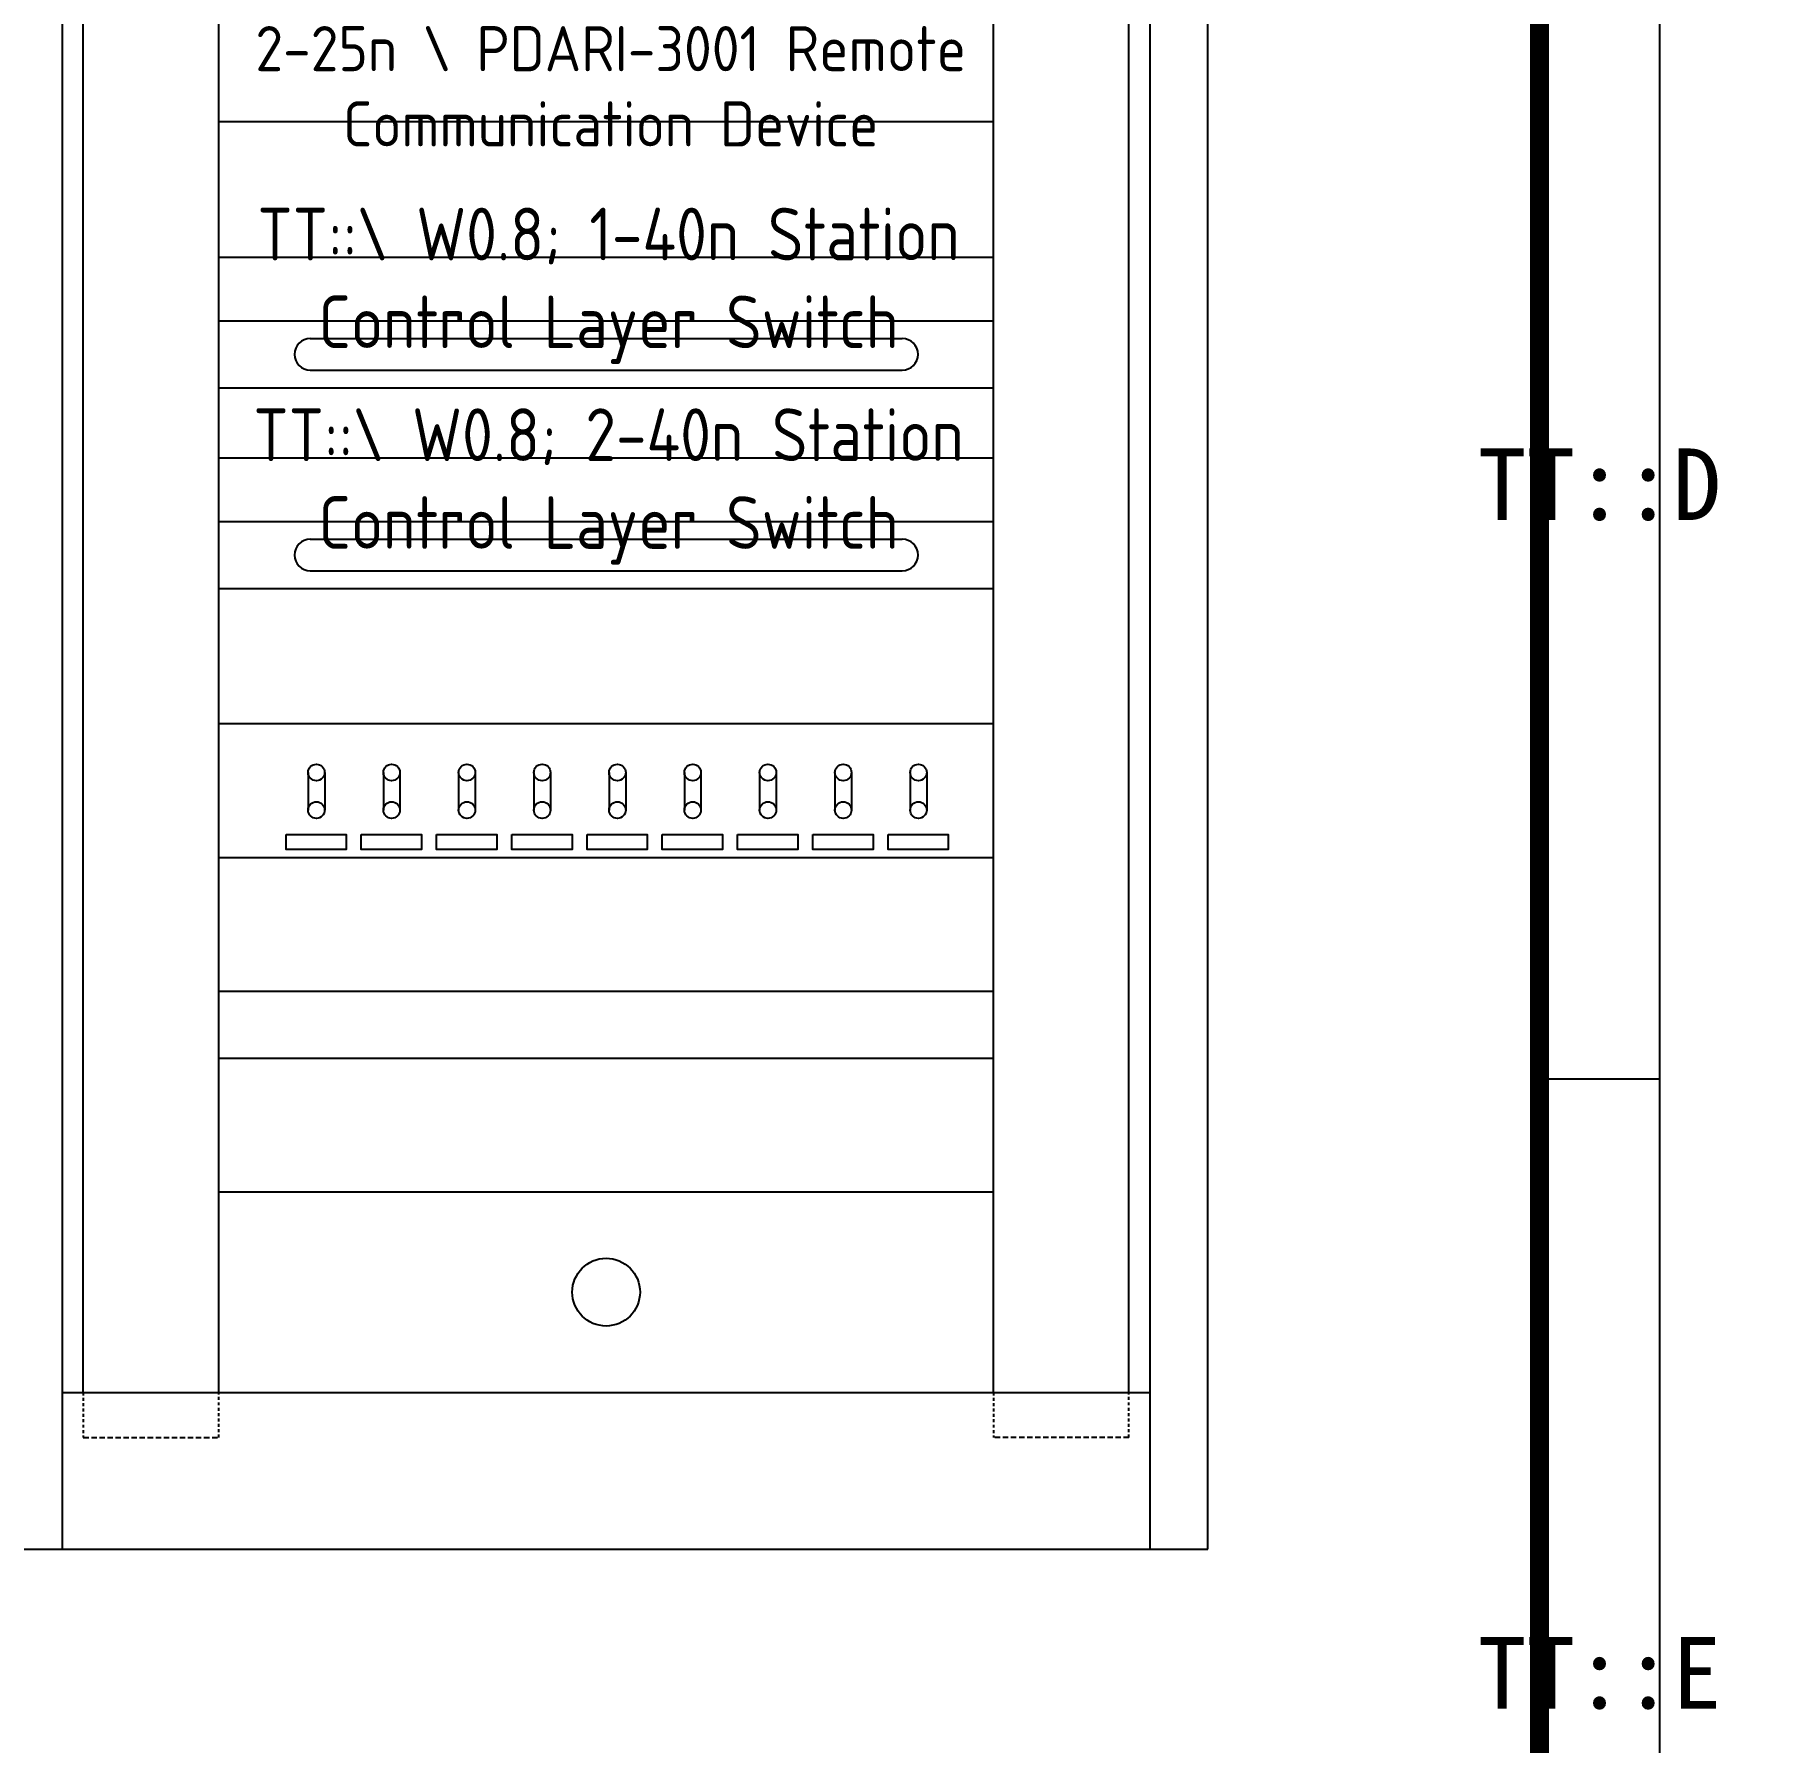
# Model space of a CAD drawing. Header units: millimetres. Extents: x 21 to 525, y 64 to 363.
# Drawn here: x 444.4 to 517, y 135.8 to 207.4 of the extents above; entities that cross this region are included whole.
import ezdxf
from ezdxf import colors
from ezdxf.entities.mleader import LeaderData, LeaderLine
from ezdxf.enums import TextEntityAlignment as Align
from ezdxf.math import Vec2, Vec3

# ---------------------------------------------------------------- set-up
doc = ezdxf.new("R2010")
doc.units = ezdxf.units.MM
doc.linetypes.add('HIDDEN2', pattern=[0.1875, 0.125, -0.0625])
doc.layers.add('可编辑文字', color=7, linetype='Continuous')
doc.layers.add('图框', color=3, linetype='Continuous')
doc.styles.get("Standard").update_dxf_attribs({"font": 'SimSun.ttf'})
doc.styles.add('WD_IEC', font='isocp2.shx', dxfattribs={"bigfont": 'gbcbig.shx'})
doc.styles.add('工程字', font='gbenor.shx', dxfattribs={"bigfont": 'gbcbig.shx'})

# ---------------------------------------------------------------- blocks, each defined once
blk = doc.blocks.new('*U41')
at = {"layer": '图框'}
blk.add_line((438.18, 99.75), (433.143, 99.75), dxfattribs=at)
blk.add_lwpolyline([(15, 299.249), (438.18, 299.249), (438.18, 0), (15, 0), (15, 299.249)], dxfattribs=at)
at = {"layer": '图框', "const_width": 0.806}
blk.add_lwpolyline([(40.189, 5.038), (433.143, 5.038), (433.143, 294.211), (40.189, 294.211), (40.189, 5.038)], dxfattribs=at)
at = {"layer": '图框'}
for s, p in [('TT::D', (435.661, 124.687)), ('TT::E', (435.661, 74.812))]:
    blk.add_text(s, height=3, dxfattribs=at).set_placement(p, align=Align.MIDDLE)

msp = doc.modelspace()

# ---------------------------------------------------------------- linework, layer by layer
for p, q in [((493.651, 143.879), (493.651, 286.418)), ((445.583, 282.629), (445.583, 143.879)), ((491.222, 143.879), (491.222, 282.629)), ((446.467, 150.458), (446.467, 276.772)), ((452.15, 150.458), (452.15, 276.772)), ((484.655, 162.605), (484.655, 276.772)), ((484.655, 150.458), (484.655, 276.772)), ((490.338, 162.605), (490.338, 276.772)), ((490.338, 150.458), (490.338, 276.772)), ((452.15, 178.528), (484.655, 178.528)), ((452.157, 178.528), (484.661, 178.528)), ((455.899, 176.476), (455.899, 174.897)), ((456.594, 176.476), (456.594, 174.897)), ((459.057, 176.476), (459.057, 174.897)), ((459.751, 176.476), (459.751, 174.897)), ((462.214, 176.476), (462.214, 174.897)), ((462.909, 176.476), (462.909, 174.897)), ((465.372, 176.476), (465.372, 174.897)), ((466.066, 176.476), (466.066, 174.897)), ((468.529, 176.476), (468.529, 174.897)), ((469.224, 176.476), (469.224, 174.897)), ((471.686, 176.476), (471.686, 174.897)), ((472.381, 176.476), (472.381, 174.897)), ((474.844, 176.476), (474.844, 174.897)), ((475.538, 176.476), (475.538, 174.897)), ((478.001, 176.476), (478.001, 174.897)), ((478.696, 176.476), (478.696, 174.897)), ((481.159, 176.476), (481.159, 174.897)), ((481.853, 176.476), (481.853, 174.897)), ((452.15, 158.879), (484.655, 158.879)), ((445.583, 150.458), (491.222, 150.458)), ((443.104, 143.879), (493.651, 143.879))]:
    msp.add_line(p, q)
at = {"linetype": 'ByBlock'}
for p, q in [((452.15, 203.791), (484.655, 203.791)), ((452.15, 198.096), (484.655, 198.096)), ((452.15, 195.422), (484.655, 195.422)), ((455.99, 194.683), (480.823, 194.683)), ((455.99, 193.354), (480.823, 193.354)), ((452.15, 192.615), (484.655, 192.615)), ((452.15, 189.675), (484.655, 189.675)), ((452.15, 187.001), (484.655, 187.001)), ((455.99, 186.262), (480.823, 186.262)), ((455.99, 184.933), (480.823, 184.933)), ((452.15, 184.194), (484.655, 184.194)), ((452.15, 172.914), (484.655, 172.914)), ((452.15, 167.3), (484.655, 167.3)), ((452.15, 164.493), (484.655, 164.493))]:
    msp.add_line(p, q, dxfattribs=at)
at = {"linetype": 'HIDDEN2'}
for p, q in [((446.467, 150.458), (446.467, 148.57)), ((452.15, 148.57), (452.15, 150.458)), ((484.655, 150.458), (484.655, 148.57)), ((490.338, 148.57), (490.338, 150.458))]:
    msp.add_line(p, q, dxfattribs=at)
at = {"linetype": 'HIDDEN2', "ltscale": 1.8}
for p, q in [((446.467, 148.57), (452.15, 148.57)), ((490.338, 148.57), (484.655, 148.57))]:
    msp.add_line(p, q, dxfattribs=at)
for points in [[(454.973, 173.871), (457.499, 173.871), (457.499, 173.239), (454.973, 173.239)], [(458.13, 173.871), (460.656, 173.871), (460.656, 173.239), (458.13, 173.239)], [(461.288, 173.871), (463.813, 173.871), (463.813, 173.239), (461.288, 173.239)], [(464.445, 173.871), (466.971, 173.871), (466.971, 173.239), (464.445, 173.239)], [(467.602, 173.871), (470.128, 173.871), (470.128, 173.239), (467.602, 173.239)], [(470.76, 173.871), (473.286, 173.871), (473.286, 173.239), (470.76, 173.239)], [(473.917, 173.871), (476.443, 173.871), (476.443, 173.239), (473.917, 173.239)], [(477.075, 173.871), (479.601, 173.871), (479.601, 173.239), (477.075, 173.239)], [(480.232, 173.871), (482.758, 173.871), (482.758, 173.239), (480.232, 173.239)]]:
    msp.add_lwpolyline(points, close=True)
for centre, radius in [((456.246, 176.476), 0.347), ((459.404, 176.476), 0.347), ((462.561, 176.476), 0.347), ((465.719, 176.476), 0.347), ((468.876, 176.476), 0.347), ((472.034, 176.476), 0.347), ((475.191, 176.476), 0.347), ((478.349, 176.476), 0.347), ((481.506, 176.476), 0.347), ((456.246, 174.897), 0.347), ((459.404, 174.897), 0.347), ((462.561, 174.897), 0.347), ((465.719, 174.897), 0.347), ((468.876, 174.897), 0.347), ((472.034, 174.897), 0.347), ((475.191, 174.897), 0.347), ((478.349, 174.897), 0.347), ((481.506, 174.897), 0.347), ((468.403, 154.669), 1.421)]:
    msp.add_circle(centre, radius)
at = {"linetype": 'ByBlock'}
for centre, start, end in [((455.99, 194.018), 90, 270), ((480.823, 194.018), 270, 90), ((455.99, 185.598), 90, 270), ((480.823, 185.598), 270, 90)]:
    msp.add_arc(centre, 0.665, start, end, dxfattribs=at)

# ---------------------------------------------------------------- block references
at = {"layer": '图框'}
msp.add_blockref('*U41', (74.42, 63.859), dxfattribs=at)

# ---------------------------------------------------------------- texts
at = {"linetype": 'ByBlock', "insert": (468.597, 206.848), "char_height": 1.89447, "width": 30.48044, "attachment_point": 5, "style": 'WD_IEC'}
msp.add_mtext('TT::\\ Fgbenor, gbcbig | c134; 2-25n \\ PDARI-3001 Remote Communication Device', dxfattribs=at)
at = {"char_height": 2.21021, "width": 31.5745, "attachment_point": 5, "style": '工程字'}
for s, insert in [('TT::\\ W0.8; 1-40n Station Control Layer Switch', (468.506, 196.893)), ('TT::\\ W0.8; 2-40n Station Control Layer Switch', (468.506, 188.472))]:
    msp.add_mtext(s, dxfattribs=dict(at, insert=insert))

# ---------------------------------------------------------------- leaders
at = {"layer": '可编辑文字', "color": 2}
ml = msp.add_multileader_mtext('Standard', dxfattribs=at)
ml.set_content('TT::所有屏柜光纤配线架ODF为后置，\\P正面为挡板', color=2)
ml.set_leader_properties()
ml.build(insert=Vec2(0, 0))
ml.multileader.update_dxf_attribs({"dogleg_length": 4, "arrow_head_size": 3})
ctx = ml.context
ctx.base_point, ctx.char_height, ctx.arrow_head_size, ctx.plane_origin = Vec3(446.544, 110.232), 3, 3, Vec3(433.395, 227.549)
notes = []
notes.append((ctx, [(0, (1, 1, 0), (442.544, 110.232), (1, 0), 4, [(0, [(433.395, 187.153)], 0, [])])]))
ctx.mtext.insert, ctx.mtext.flow_direction = Vec3(448.544, 111.958), 5
for ctx, leaders in notes:
    for number, flags, end, landing, length, lines in leaders:
        leader = LeaderData()
        leader.index, (leader.has_last_leader_line, leader.has_dogleg_vector, leader.attachment_direction) = number, flags
        leader.last_leader_point, leader.dogleg_vector, leader.dogleg_length = Vec3(end), Vec3(landing), length
        for number, points, colour, breaks in lines:
            line = LeaderLine()
            line.index, line.vertices, line.color, line.breaks = number, Vec3.list(points), colors.encode_raw_color(colour), breaks
            leader.lines.append(line)
        ctx.leaders.append(leader)

doc.saveas('drawing.dxf')
